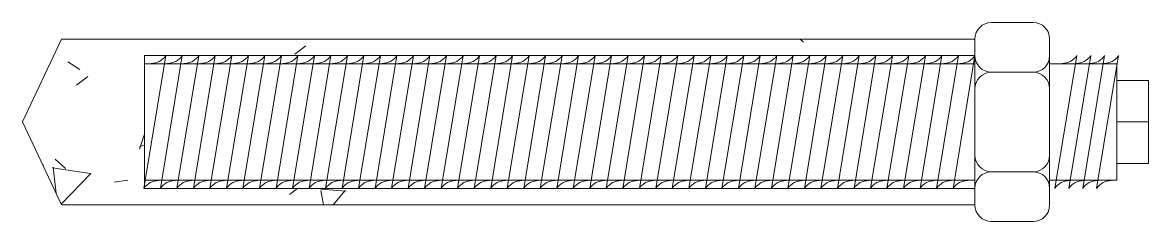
# Model space of a CAD drawing. Header units: metres. Extents: x -115 to 21, y -12 to 12.
import ezdxf

# ---------------------------------------------------------------- set-up
doc = ezdxf.new("R2010")
doc.units = ezdxf.units.M
doc.layers.add('A-DETL-GENF', color=92, linetype='Continuous', lineweight=18)

# ---------------------------------------------------------------- blocks, each defined once
blk = doc.blocks.new('28 chemische ankers met bout 2d - Anker M16-3447259-00_0 Basismaterialen')
at = {"layer": 'A-DETL-GENF', "lineweight": 5}
h = blk.add_hatch(dxfattribs=at)
h.set_pattern_fill('FP_718', color=256, style=0, pattern_type=2)
h.set_pattern_definition([(230, (-12065.363, 5326.42), (-36.4365, 3.18771), [3.81, -41.91]), (175, (-12065.363, 5326.42), (7.04845, -38.21172), [3.048, -33.528]), (280.451, (-12068.4, 5326.684), (-29.38857, -35.02294), [3.238, -35.618]), (226.184, (-12065.363, 5316.26), (-54.21606, 8.40837), [5.715, -62.865]), (276.636, (-12069.88, 5316.96), (-47.4805, -49.48544), [4.857, -53.427]), (171.184, (-12065.363, 5316.26), (-47.48106, -49.4846), [4.572, -50.292]), (201, (-12070.443, 5318.8), (-30.322646, 20.4528), [3.81, -41.91]), (146, (-12070.443, 5318.8), (-12.3607, -36.83788), [3.048, -33.528]), (251.451, (-12072.97, 5320.503), (-42.68329, -16.38389), [3.238, -35.618]), (217.5, (-12065.363, 5326.419), (-0.618067, -16.91082), [1.676, -31.445, 1.676, -32.36, -33.655]), (217.5, (-12065.363, 5326.419), (-0.618067, -16.91082), [-67.158, 1.676, -31.979]), (187.5, (-12065.363, 5326.419), (-13.364138, -20.03578), [1.676, -17.729, 1.676, -30.683, -12.827]), (187.5, (-12065.363, 5326.419), (-13.364138, -20.03578), [-51.765, 1.676, -11.151]), (147.5, (-12054.035, 5326.419), (-27.118159, 1.146059), [1.676, -11.024, 1.676, -37.948, -52.578]), (147.5, (-12054.035, 5326.419), (-27.118159, 1.146059), [-52.324, 1.676, -50.902]), (137.5, (-12048.955, 5326.42), (-29.62579, -5.08507), [1.676, -14.834, 1.676, -24.638, -37.338]), (137.5, (-12048.955, 5326.42), (-29.62579, -5.08507), [-42.824, 1.676, -35.662])])
h.paths.add_polyline_path([(-56.11, 10), (-110, 10), (-114.69, 0), (-110, -10), (0, -10), (0, -8), (-100, -8), (-100, 8), (0, 8), (0, 10)])
for p, q in [((2, 12), (7, 12)), ((-110, 10), (-114.69, 0)), ((0, 10), (-110, 10)), ((0, 10), (-110, 10)), ((0, 8), (0, 10)), ((0, 10), (0, 7)), ((0, 10), (0, -10)), ((9, 10), (9, -10)), ((-100.07, -8), (-97.44, 8)), ((-100, -8), (-100, 8)), ((-100, 8), (0, 8)), ((0, 7), (-100, 7)), ((-100, 7), (-100, -7)), ((-100, -7), (-100, 7)), ((-98.08, -8), (-95.45, 8)), ((-96.09, -8), (-93.46, 8)), ((-94.1, -8), (-91.47, 8)), ((-92.12, -8), (-89.48, 8)), ((-90.13, -8), (-87.49, 8)), ((-88.14, -8), (-85.5, 8)), ((-86.15, -8), (-83.52, 8)), ((-84.16, -8), (-81.53, 8)), ((-82.17, -8), (-79.54, 8)), ((-80.18, -8), (-77.55, 8)), ((-78.2, -8), (-75.56, 8)), ((-76.21, -8), (-73.57, 8)), ((-74.22, -8), (-71.59, 8)), ((-72.23, -8), (-69.6, 8)), ((-70.24, -8), (-67.61, 8)), ((-68.25, -8), (-65.62, 8)), ((-66.27, -8), (-63.63, 8)), ((-64.28, -8), (-61.64, 8)), ((-62.29, -8), (-59.65, 8)), ((-60.3, -8), (-57.67, 8)), ((-58.31, -8), (-55.68, 8)), ((-56.32, -8), (-53.69, 8)), ((-54.33, -8), (-51.7, 8)), ((-52.35, -8), (-49.71, 8)), ((-50.36, -8), (-47.72, 8)), ((-48.37, -8), (-45.74, 8)), ((-46.38, -8), (-43.75, 8)), ((-44.39, -8), (-41.76, 8)), ((-42.4, -8), (-39.77, 8)), ((-40.41, -8), (-37.78, 8)), ((-38.43, -8), (-35.79, 8)), ((-36.44, -8), (-33.8, 8)), ((-34.45, -8), (-31.82, 8)), ((-32.46, -8), (-29.83, 8)), ((-30.47, -8), (-27.84, 8)), ((-28.48, -8), (-25.85, 8)), ((-26.5, -8), (-23.86, 8)), ((-24.51, -8), (-21.87, 8)), ((-22.52, -8), (-19.88, 8)), ((-20.53, -8), (-17.9, 8)), ((-18.54, -8), (-15.91, 8)), ((-16.55, -8), (-13.92, 8)), ((-14.56, -8), (-11.93, 8)), ((-12.58, -8), (-9.94, 8)), ((-10.59, -8), (-7.95, 8)), ((-8.6, -8), (-5.97, 8)), ((-6.61, -8), (-3.98, 8)), ((-4.62, -8), (-1.99, 8)), ((-2.63, -8), (0, 8)), ((9, 7), (17.09, 7)), ((9.62, -8), (12.26, 8)), ((11.3, -8), (13.94, 8)), ((12.98, -8), (15.62, 8)), ((14.66, -8), (17.3, 8)), ((17.09, 7), (17.09, -7)), ((2, 6), (7, 6)), ((17.09, 5), (20.9, 5)), ((20.9, 5), (20.9, -5)), ((-114.69, 0), (-110, -10)), ((17.09, 0), (20.9, 0)), ((17.09, -5), (20.9, -5)), ((2, -6), (7, -6)), ((-100, -7), (0, -7)), ((0, -8), (-100, -8)), ((0, -8.25), (0, -7)), ((0, -10), (0, -8)), ((9, -7), (17.09, -7)), ((-110, -10), (0, -10)), ((2, -12), (7, -12))]:
    blk.add_line(p, q, dxfattribs=at)
for centre, radius, start, end in [((2, 10), 2, 90, 180), ((7, 10), 2, 360, 90), ((-99.19, 9.18), 2.12, 269.9283, 326.0429), ((-97.21, 9.18), 2.12, 269.9283, 326.0429), ((-95.22, 9.18), 2.12, 269.9283, 326.0429), ((-93.23, 9.18), 2.12, 269.9283, 326.0429), ((-91.24, 9.18), 2.12, 269.9283, 326.0429), ((-89.25, 9.18), 2.12, 269.9283, 326.0429), ((-87.26, 9.18), 2.12, 269.9283, 326.0429), ((-85.28, 9.18), 2.12, 269.9283, 326.0429), ((-83.29, 9.18), 2.12, 269.9283, 326.0429), ((-81.3, 9.18), 2.12, 269.9283, 326.0429), ((-79.31, 9.18), 2.12, 269.9283, 326.0429), ((-77.32, 9.18), 2.12, 269.9283, 326.0429), ((-75.33, 9.18), 2.12, 269.9283, 326.0429), ((-73.34, 9.18), 2.12, 269.9283, 326.0429), ((-71.36, 9.18), 2.12, 269.9283, 326.0429), ((-69.37, 9.18), 2.12, 269.9283, 326.0429), ((-67.38, 9.18), 2.12, 269.9283, 326.0429), ((-65.39, 9.18), 2.12, 269.9283, 326.0429), ((-63.4, 9.18), 2.12, 269.9283, 326.0429), ((-61.41, 9.18), 2.12, 269.9283, 326.0429), ((-59.43, 9.18), 2.12, 269.9283, 326.0429), ((-57.44, 9.18), 2.12, 269.9283, 326.0429), ((-55.45, 9.18), 2.12, 269.9283, 326.0429), ((-53.46, 9.18), 2.12, 269.9283, 326.0429), ((-51.47, 9.18), 2.12, 269.9283, 326.0429), ((-49.48, 9.18), 2.12, 269.9283, 326.0429), ((-47.49, 9.18), 2.12, 269.9283, 326.0429), ((-45.51, 9.18), 2.12, 269.9283, 326.0429), ((-43.52, 9.18), 2.12, 269.9283, 326.0429), ((-41.53, 9.18), 2.12, 269.9283, 326.0429), ((-39.54, 9.18), 2.12, 269.9283, 326.0429), ((-37.55, 9.18), 2.12, 269.9283, 326.0429), ((-35.56, 9.18), 2.12, 269.9283, 326.0429), ((-33.57, 9.18), 2.12, 269.9283, 326.0429), ((-31.59, 9.18), 2.12, 269.9283, 326.0429), ((-29.6, 9.18), 2.12, 269.9283, 326.0429), ((-27.61, 9.18), 2.12, 269.9283, 326.0429), ((-25.62, 9.18), 2.12, 269.9283, 326.0429), ((-23.63, 9.18), 2.12, 269.9283, 326.0429), ((-21.64, 9.18), 2.12, 269.9283, 326.0429), ((-19.66, 9.18), 2.12, 269.9283, 326.0429), ((-17.67, 9.18), 2.12, 269.9283, 326.0429), ((-15.68, 9.18), 2.12, 269.9283, 326.0429), ((-13.69, 9.18), 2.12, 269.9283, 326.0429), ((-11.7, 9.18), 2.12, 269.9283, 326.0429), ((-9.71, 9.18), 2.12, 269.9283, 326.0429), ((-7.72, 9.18), 2.12, 269.9283, 326.0429), ((-5.74, 9.18), 2.12, 269.9283, 326.0429), ((-3.75, 9.18), 2.12, 269.9283, 326.0429), ((-1.76, 9.18), 2.12, 269.9283, 326.0429), ((2, 8), 2, 180, 270), ((7, 8), 2, 270, 0), ((10.5, 9.18), 2.12, 269.9283, 326.0429), ((12.18, 9.18), 2.12, 269.9283, 326.0429), ((13.86, 9.18), 2.12, 269.9283, 326.0429), ((15.54, 9.18), 2.12, 269.9283, 326.0429), ((2, 4), 2, 90, 180), ((7, 4), 2, 360, 90), ((2, -4), 2, 180, 270), ((7, -4), 2, 270, 0), ((2, -8), 2, 90, 180), ((7, -8), 2, 360, 90), ((-98.31, -9.18), 2.12, 89.9283, 146.0429), ((-96.32, -9.18), 2.12, 89.9283, 146.0429), ((-94.33, -9.18), 2.12, 89.9283, 146.0429), ((-92.34, -9.18), 2.12, 89.9283, 146.0429), ((-90.36, -9.18), 2.12, 89.9283, 146.0429), ((-88.37, -9.18), 2.12, 89.9283, 146.0429), ((-86.38, -9.18), 2.12, 89.9283, 146.0429), ((-84.39, -9.18), 2.12, 89.9283, 146.0429), ((-82.4, -9.18), 2.12, 89.9283, 146.0429), ((-80.41, -9.18), 2.12, 89.9283, 146.0429), ((-78.43, -9.18), 2.12, 89.9283, 146.0429), ((-76.44, -9.18), 2.12, 89.9283, 146.0429), ((-74.45, -9.18), 2.12, 89.9283, 146.0429), ((-72.46, -9.18), 2.12, 89.9283, 146.0429), ((-70.47, -9.18), 2.12, 89.9283, 146.0429), ((-68.48, -9.18), 2.12, 89.9283, 146.0429), ((-66.49, -9.18), 2.12, 89.9283, 146.0429), ((-64.51, -9.18), 2.12, 89.9283, 146.0429), ((-62.52, -9.18), 2.12, 89.9283, 146.0429), ((-60.53, -9.18), 2.12, 89.9283, 146.0429), ((-58.54, -9.18), 2.12, 89.9283, 146.0429), ((-56.55, -9.18), 2.12, 89.9283, 146.0429), ((-54.56, -9.18), 2.12, 89.9283, 146.0429), ((-52.58, -9.18), 2.12, 89.9283, 146.0429), ((-50.59, -9.18), 2.12, 89.9283, 146.0429), ((-48.6, -9.18), 2.12, 89.9283, 146.0429), ((-46.61, -9.18), 2.12, 89.9283, 146.0429), ((-44.62, -9.18), 2.12, 89.9283, 146.0429), ((-42.63, -9.18), 2.12, 89.9283, 146.0429), ((-40.64, -9.18), 2.12, 89.9283, 146.0429), ((-38.66, -9.18), 2.12, 89.9283, 146.0429), ((-36.67, -9.18), 2.12, 89.9283, 146.0429), ((-34.68, -9.18), 2.12, 89.9283, 146.0429), ((-32.69, -9.18), 2.12, 89.9283, 146.0429), ((-30.7, -9.18), 2.12, 89.9283, 146.0429), ((-28.71, -9.18), 2.12, 89.9283, 146.0429), ((-26.72, -9.18), 2.12, 89.9283, 146.0429), ((-24.74, -9.18), 2.12, 89.9283, 146.0429), ((-22.75, -9.18), 2.12, 89.9283, 146.0429), ((-20.76, -9.18), 2.12, 89.9283, 146.0429), ((-18.77, -9.18), 2.12, 89.9283, 146.0429), ((-16.78, -9.18), 2.12, 89.9283, 146.0429), ((-14.79, -9.18), 2.12, 89.9283, 146.0429), ((-12.81, -9.18), 2.12, 89.9283, 146.0429), ((-10.82, -9.18), 2.12, 89.9283, 146.0429), ((-8.83, -9.18), 2.12, 89.9283, 146.0429), ((-6.84, -9.18), 2.12, 89.9283, 146.0429), ((-4.85, -9.18), 2.12, 89.9283, 146.0429), ((-2.86, -9.18), 2.12, 89.9283, 146.0429), ((-0.87, -9.18), 2.12, 89.9283, 146.0429), ((11.38, -9.18), 2.12, 89.9283, 146.0429), ((13.06, -9.18), 2.12, 89.9283, 146.0429), ((14.74, -9.18), 2.12, 89.9283, 146.0429), ((16.42, -9.18), 2.12, 89.9283, 146.0429), ((2, -10), 2, 180, 270), ((7, -10), 2, 270, 0)]:
    blk.add_arc(centre, radius, start, end, dxfattribs=at)

msp = doc.modelspace()

# ---------------------------------------------------------------- block references
msp.add_blockref('28 chemische ankers met bout 2d - Anker M16-3447259-00_0 Basismaterialen', (0, 0))

doc.saveas('drawing.dxf')
